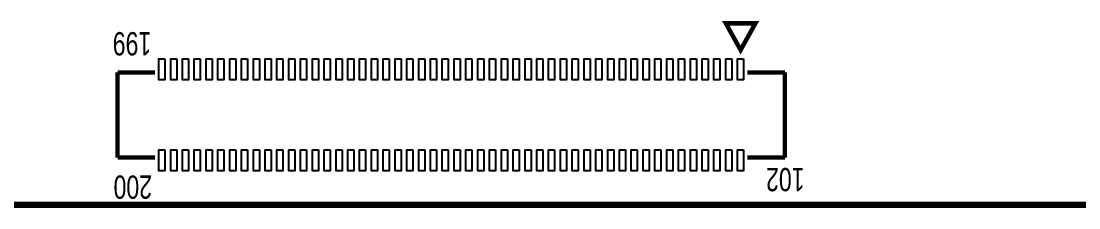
# Model space of a CAD drawing. Extents: x 0 to 105, y -6 to 78.
# Drawn here: x 31.5 to 67.32, y 25.59 to 31.9 of the extents above; entities that cross this region are included whole.
import ezdxf

# ---------------------------------------------------------------- set-up
doc = ezdxf.new("R2010")
doc.units = 0
doc.layers.add('PG_SILKSCREEN_TOP', color=3, linetype='CONTINUOUS')
doc.layers.add('PIN_TOP', color=4, linetype='CONTINUOUS')

msp = doc.modelspace()

# ---------------------------------------------------------------- linework, layer by layer
at = {"layer": 'PG_SILKSCREEN_TOP', "const_width": 0.150012}
msp.add_lwpolyline([(55.861077, 30.929936), (55.361078, 31.829934), (56.361076, 31.829934)], close=True, dxfattribs=at)
at = {"layer": 'PG_SILKSCREEN_TOP'}
for points, const_width in [([(34.761068, 27.289938), (34.761068, 30.169942)], 0.150012), ([(34.761068, 30.169942), (36.032465, 30.169942)], 0.150012), ([(56.089677, 30.169942), (57.361074, 30.169942)], 0.150012), ([(57.361074, 30.169942), (57.361074, 27.289938)], 0.150012), ([(36.032465, 27.289938), (34.761068, 27.289938)], 0.150012), ([(57.361074, 27.289938), (56.089677, 27.289938)], 0.150012), ([(24.560733, 25.68829), (72.561653, 25.68829)], 0.2032)]:
    msp.add_lwpolyline(points, dxfattribs=dict(at, const_width=const_width))
at = {"layer": 'PIN_TOP'}
for points in [[(36.362665, 30.625542), (36.362665, 29.914342), (36.159465, 29.914342), (36.159465, 30.625542)], [(36.762665, 30.625542), (36.762665, 29.914342), (36.559465, 29.914342), (36.559465, 30.625542)], [(37.162664, 30.625542), (37.162664, 29.914342), (36.959464, 29.914342), (36.959464, 30.625542)], [(37.562663, 30.625542), (37.562663, 29.914342), (37.359463, 29.914342), (37.359463, 30.625542)], [(37.962662, 30.625542), (37.962662, 29.914342), (37.759462, 29.914342), (37.759462, 30.625542)], [(38.362661, 30.625542), (38.362661, 29.914342), (38.159461, 29.914342), (38.159461, 30.625542)], [(38.762661, 30.625542), (38.762661, 29.914342), (38.559461, 29.914342), (38.559461, 30.625542)], [(39.16266, 30.625542), (39.16266, 29.914342), (38.95946, 29.914342), (38.95946, 30.625542)], [(39.562659, 30.625542), (39.562659, 29.914342), (39.359459, 29.914342), (39.359459, 30.625542)], [(39.962684, 30.625542), (39.962684, 29.914342), (39.759484, 29.914342), (39.759484, 30.625542)], [(40.362683, 30.625542), (40.362683, 29.914342), (40.159483, 29.914342), (40.159483, 30.625542)], [(40.762682, 30.625542), (40.762682, 29.914342), (40.559482, 29.914342), (40.559482, 30.625542)], [(41.162681, 30.625542), (41.162681, 29.914342), (40.959481, 29.914342), (40.959481, 30.625542)], [(41.56268, 30.625542), (41.56268, 29.914342), (41.35948, 29.914342), (41.35948, 30.625542)], [(41.96268, 30.625542), (41.96268, 29.914342), (41.75948, 29.914342), (41.75948, 30.625542)], [(42.362679, 30.625542), (42.362679, 29.914342), (42.159479, 29.914342), (42.159479, 30.625542)], [(42.762678, 30.625542), (42.762678, 29.914342), (42.559478, 29.914342), (42.559478, 30.625542)], [(43.162677, 30.625542), (43.162677, 29.914342), (42.959477, 29.914342), (42.959477, 30.625542)], [(43.562676, 30.625542), (43.562676, 29.914342), (43.359476, 29.914342), (43.359476, 30.625542)], [(43.962676, 30.625542), (43.962676, 29.914342), (43.759476, 29.914342), (43.759476, 30.625542)], [(44.362675, 30.625542), (44.362675, 29.914342), (44.159475, 29.914342), (44.159475, 30.625542)], [(44.762674, 30.625542), (44.762674, 29.914342), (44.559474, 29.914342), (44.559474, 30.625542)], [(45.162673, 30.625542), (45.162673, 29.914342), (44.959473, 29.914342), (44.959473, 30.625542)], [(45.562672, 30.625542), (45.562672, 29.914342), (45.359472, 29.914342), (45.359472, 30.625542)], [(45.962672, 30.625542), (45.962672, 29.914342), (45.759472, 29.914342), (45.759472, 30.625542)], [(46.362671, 30.625542), (46.362671, 29.914342), (46.159471, 29.914342), (46.159471, 30.625542)], [(46.76267, 30.625542), (46.76267, 29.914342), (46.55947, 29.914342), (46.55947, 30.625542)], [(47.162669, 30.625542), (47.162669, 29.914342), (46.959469, 29.914342), (46.959469, 30.625542)], [(47.562668, 30.625542), (47.562668, 29.914342), (47.359468, 29.914342), (47.359468, 30.625542)], [(47.962668, 30.625542), (47.962668, 29.914342), (47.759468, 29.914342), (47.759468, 30.625542)], [(48.362667, 30.625542), (48.362667, 29.914342), (48.159467, 29.914342), (48.159467, 30.625542)], [(48.762666, 30.625542), (48.762666, 29.914342), (48.559466, 29.914342), (48.559466, 30.625542)], [(49.162665, 30.625542), (49.162665, 29.914342), (48.959465, 29.914342), (48.959465, 30.625542)], [(49.562664, 30.625542), (49.562664, 29.914342), (49.359464, 29.914342), (49.359464, 30.625542)], [(49.962664, 30.625542), (49.962664, 29.914342), (49.759464, 29.914342), (49.759464, 30.625542)], [(50.362663, 30.625542), (50.362663, 29.914342), (50.159463, 29.914342), (50.159463, 30.625542)], [(50.762662, 30.625542), (50.762662, 29.914342), (50.559462, 29.914342), (50.559462, 30.625542)], [(51.162661, 30.625542), (51.162661, 29.914342), (50.959461, 29.914342), (50.959461, 30.625542)], [(51.56266, 30.625542), (51.56266, 29.914342), (51.35946, 29.914342), (51.35946, 30.625542)], [(51.96266, 30.625542), (51.96266, 29.914342), (51.75946, 29.914342), (51.75946, 30.625542)], [(52.362659, 30.625542), (52.362659, 29.914342), (52.159459, 29.914342), (52.159459, 30.625542)], [(52.762683, 30.625542), (52.762683, 29.914342), (52.559483, 29.914342), (52.559483, 30.625542)], [(53.162683, 30.625542), (53.162683, 29.914342), (52.959483, 29.914342), (52.959483, 30.625542)], [(53.562682, 30.625542), (53.562682, 29.914342), (53.359482, 29.914342), (53.359482, 30.625542)], [(53.962681, 30.625542), (53.962681, 29.914342), (53.759481, 29.914342), (53.759481, 30.625542)], [(54.36268, 30.625542), (54.36268, 29.914342), (54.15948, 29.914342), (54.15948, 30.625542)], [(54.762679, 30.625542), (54.762679, 29.914342), (54.559479, 29.914342), (54.559479, 30.625542)], [(55.162679, 30.625542), (55.162679, 29.914342), (54.959479, 29.914342), (54.959479, 30.625542)], [(55.562678, 30.625542), (55.562678, 29.914342), (55.359478, 29.914342), (55.359478, 30.625542)], [(55.962677, 30.625542), (55.962677, 29.914342), (55.759477, 29.914342), (55.759477, 30.625542)], [(36.362665, 27.545538), (36.362665, 26.834338), (36.159465, 26.834338), (36.159465, 27.545538)], [(36.762665, 27.545538), (36.762665, 26.834338), (36.559465, 26.834338), (36.559465, 27.545538)], [(37.162664, 27.545538), (37.162664, 26.834338), (36.959464, 26.834338), (36.959464, 27.545538)], [(37.562663, 27.545538), (37.562663, 26.834338), (37.359463, 26.834338), (37.359463, 27.545538)], [(37.962662, 27.545538), (37.962662, 26.834338), (37.759462, 26.834338), (37.759462, 27.545538)], [(38.362661, 27.545538), (38.362661, 26.834338), (38.159461, 26.834338), (38.159461, 27.545538)], [(38.762661, 27.545538), (38.762661, 26.834338), (38.559461, 26.834338), (38.559461, 27.545538)], [(39.16266, 27.545538), (39.16266, 26.834338), (38.95946, 26.834338), (38.95946, 27.545538)], [(39.562659, 27.545538), (39.562659, 26.834338), (39.359459, 26.834338), (39.359459, 27.545538)], [(39.962684, 27.545538), (39.962684, 26.834338), (39.759484, 26.834338), (39.759484, 27.545538)], [(40.362683, 27.545538), (40.362683, 26.834338), (40.159483, 26.834338), (40.159483, 27.545538)], [(40.762682, 27.545538), (40.762682, 26.834338), (40.559482, 26.834338), (40.559482, 27.545538)], [(41.162681, 27.545538), (41.162681, 26.834338), (40.959481, 26.834338), (40.959481, 27.545538)], [(41.56268, 27.545538), (41.56268, 26.834338), (41.35948, 26.834338), (41.35948, 27.545538)], [(41.96268, 27.545538), (41.96268, 26.834338), (41.75948, 26.834338), (41.75948, 27.545538)], [(42.362679, 27.545538), (42.362679, 26.834338), (42.159479, 26.834338), (42.159479, 27.545538)], [(42.762678, 27.545538), (42.762678, 26.834338), (42.559478, 26.834338), (42.559478, 27.545538)], [(43.162677, 27.545538), (43.162677, 26.834338), (42.959477, 26.834338), (42.959477, 27.545538)], [(43.562676, 27.545538), (43.562676, 26.834338), (43.359476, 26.834338), (43.359476, 27.545538)], [(43.962676, 27.545538), (43.962676, 26.834338), (43.759476, 26.834338), (43.759476, 27.545538)], [(44.362675, 27.545538), (44.362675, 26.834338), (44.159475, 26.834338), (44.159475, 27.545538)], [(44.762674, 27.545538), (44.762674, 26.834338), (44.559474, 26.834338), (44.559474, 27.545538)], [(45.162673, 27.545538), (45.162673, 26.834338), (44.959473, 26.834338), (44.959473, 27.545538)], [(45.562672, 27.545538), (45.562672, 26.834338), (45.359472, 26.834338), (45.359472, 27.545538)], [(45.962672, 27.545538), (45.962672, 26.834338), (45.759472, 26.834338), (45.759472, 27.545538)], [(46.362671, 27.545538), (46.362671, 26.834338), (46.159471, 26.834338), (46.159471, 27.545538)], [(46.76267, 27.545538), (46.76267, 26.834338), (46.55947, 26.834338), (46.55947, 27.545538)], [(47.162669, 27.545538), (47.162669, 26.834338), (46.959469, 26.834338), (46.959469, 27.545538)], [(47.562668, 27.545538), (47.562668, 26.834338), (47.359468, 26.834338), (47.359468, 27.545538)], [(47.962668, 27.545538), (47.962668, 26.834338), (47.759468, 26.834338), (47.759468, 27.545538)], [(48.362667, 27.545538), (48.362667, 26.834338), (48.159467, 26.834338), (48.159467, 27.545538)], [(48.762666, 27.545538), (48.762666, 26.834338), (48.559466, 26.834338), (48.559466, 27.545538)], [(49.162665, 27.545538), (49.162665, 26.834338), (48.959465, 26.834338), (48.959465, 27.545538)], [(49.562664, 27.545538), (49.562664, 26.834338), (49.359464, 26.834338), (49.359464, 27.545538)], [(49.962664, 27.545538), (49.962664, 26.834338), (49.759464, 26.834338), (49.759464, 27.545538)], [(50.362663, 27.545538), (50.362663, 26.834338), (50.159463, 26.834338), (50.159463, 27.545538)], [(50.762662, 27.545538), (50.762662, 26.834338), (50.559462, 26.834338), (50.559462, 27.545538)], [(51.162661, 27.545538), (51.162661, 26.834338), (50.959461, 26.834338), (50.959461, 27.545538)], [(51.56266, 27.545538), (51.56266, 26.834338), (51.35946, 26.834338), (51.35946, 27.545538)], [(51.96266, 27.545538), (51.96266, 26.834338), (51.75946, 26.834338), (51.75946, 27.545538)], [(52.362659, 27.545538), (52.362659, 26.834338), (52.159459, 26.834338), (52.159459, 27.545538)], [(52.762683, 27.545538), (52.762683, 26.834338), (52.559483, 26.834338), (52.559483, 27.545538)], [(53.162683, 27.545538), (53.162683, 26.834338), (52.959483, 26.834338), (52.959483, 27.545538)], [(53.562682, 27.545538), (53.562682, 26.834338), (53.359482, 26.834338), (53.359482, 27.545538)], [(53.962681, 27.545538), (53.962681, 26.834338), (53.759481, 26.834338), (53.759481, 27.545538)], [(54.36268, 27.545538), (54.36268, 26.834338), (54.15948, 26.834338), (54.15948, 27.545538)], [(54.762679, 27.545538), (54.762679, 26.834338), (54.559479, 26.834338), (54.559479, 27.545538)], [(55.162679, 27.545538), (55.162679, 26.834338), (54.959479, 26.834338), (54.959479, 27.545538)], [(55.562678, 27.545538), (55.562678, 26.834338), (55.359478, 26.834338), (55.359478, 27.545538)], [(55.962677, 27.545538), (55.962677, 26.834338), (55.759477, 26.834338), (55.759477, 27.545538)]]:
    msp.add_lwpolyline(points, close=True, dxfattribs=at)

# ---------------------------------------------------------------- texts
at = {"layer": 'PG_SILKSCREEN_TOP', "width": 0.741935}
for s, p in [('199', (35.9029, 31.5341)), ('102', (58.0263, 26.9367)), ('200', (35.9283, 26.6827))]:
    msp.add_text(s, height=0.7874, rotation=180, dxfattribs=at).set_placement(p)

doc.saveas('drawing.dxf')
